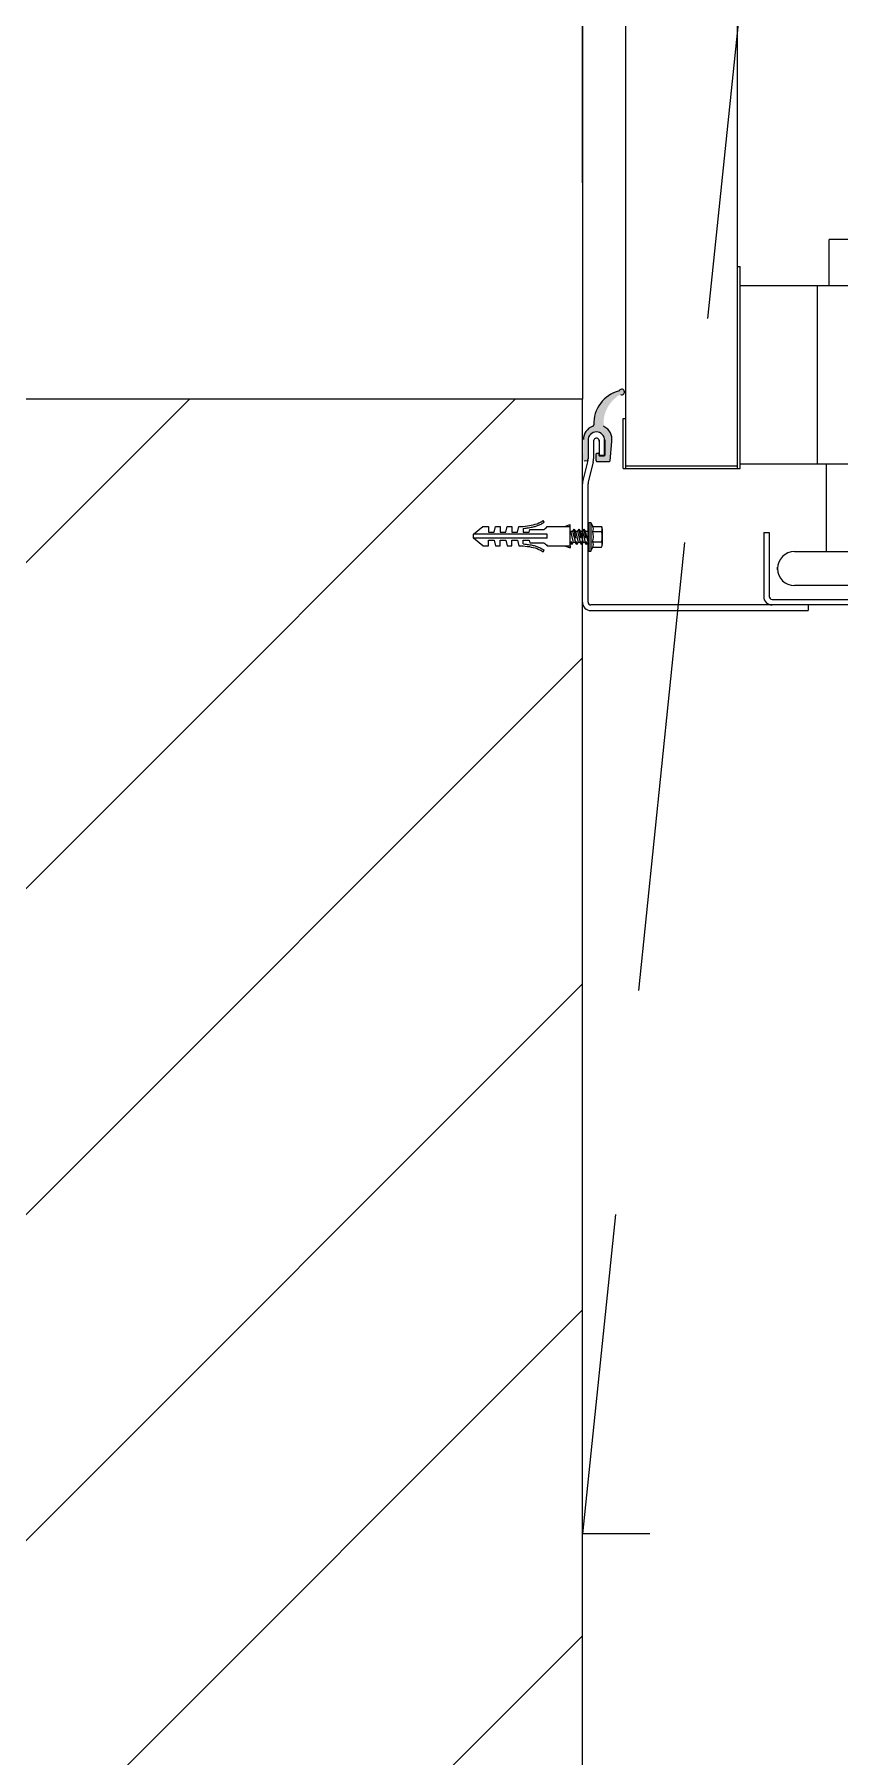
# Model space of a CAD drawing. Header units: millimetres. Extents: x -162958 to 167200, y -450 to 146301.
# Drawn here: x 138457 to 138740, y 130122 to 130729 of the extents above; entities that cross this region are included whole.
import ezdxf

# ---------------------------------------------------------------- set-up
doc = ezdxf.new("R2010")
doc.units = ezdxf.units.MM
doc.set_wipeout_variables(frame=1)
doc.linetypes.add('Xr_MB nha xuong CM2$0$Xr_MB nha xuong + VP$0$HIDDEN', pattern=[9.524999999999999, 6.349999999999999, -3.174999999999999])
doc.linetypes.add('Xr_MB nha xuong CM2$0$Xr_MB nha xuong + VP$0$HIDDENX2', pattern=[0.75, 0.5, -0.25])
for name, color, linetype, lineweight in [('Xr_MB nha xuong CM2$0$A-Solid-Wall H', 9, 'Continuous', 18), ('Xr_MB nha xuong CM2$0$A-Solid-WallC', 2, 'Continuous', 5), ('Xr_MB nha xuong CM2$0$Xr_MB nha xuong + VP$0$147CUA', 147, 'Continuous', 5), ('Xr_MB nha xuong CM2$0$Xr_MB nha xuong + VP$0$CJSC.11-Khuat', 169, 'Xr_MB nha xuong CM2$0$Xr_MB nha xuong + VP$0$HIDDENX2', 5), ('Xr_MB nha xuong CM2$0$Xr_MB nha xuong + VP$0$CJSC.8-Cua', 15, 'Continuous', 5)]:
    doc.layers.add(name, color=color, linetype=linetype, lineweight=lineweight)

# ---------------------------------------------------------------- blocks, each defined once
blk = doc.blocks.new('Xr_MB nha xuong CM2$0$2026Xr_MB nha xuong + VP$0$20240511cua cuon 5x4m')
at = {"layer": 'Xr_MB nha xuong CM2$0$Xr_MB nha xuong + VP$0$147CUA', "color": 0}
for p, q in [((444820.1874400417, 1781249.136431716), (444820.1874400417, 1781288.604317805)), ((444883.1382054046, 1781288.604317805), (444883.1382054046, 1781249.136431716)), ((444913.9970883105, 1781236.921398686), (444913.9970883105, 1781270.203916123)), ((444925.9970779579, 1781270.203916123), (444925.9970779579, 1781236.921398686)), ((444803.9832050858, 1781259.956094512), (444803.9832050858, 1781249.136431716)), ((444930.8167459316, 1781228.990836925), (444930.8167459316, 1781259.202518443)), ((444932.7839573484, 1781259.202518443), (444932.7839573484, 1781165.056465852)), ((444816.1062522253, 1781249.136431716), (444803.9832050858, 1781249.136431716)), ((444820.1874400417, 1781249.136431716), (444816.1062522253, 1781249.136431716)), ((444820.1874400417, 1781217.784706772), (444820.1874400417, 1781249.136431716)), ((444883.1382054046, 1781249.136431716), (444883.1382054046, 1781217.784706771)), ((444913.9970883105, 1781248.152826006), (444883.1382054046, 1781248.152826006)), ((444820.1874400417, 1781244.956107453), (444883.1382054046, 1781244.956107453)), ((444932.7839573484, 1781241.777711139), (444934.7511687663, 1781241.777711139)), ((444934.7511687663, 1781165.056465852), (444934.7511687663, 1781241.777711139)), ((444920.4656244677, 1781230.939726102), (444919.5285418008, 1781230.939726102)), ((444907.2102089201, 1781228.007231216), (444929.8331402226, 1781228.007231216)), ((444907.2102089201, 1781226.040019798), (444907.2102089201, 1781228.007231216)), ((444907.2102089201, 1781226.040019798), (444929.8331402226, 1781226.040019798)), ((444813.4676388877, 1781216.801101063), (444813.4676388877, 1781217.784706772)), ((444884.7511687662, 1781217.784706772), (444813.4676388877, 1781217.784706772)), ((444884.7511687662, 1781176.473267002), (444884.7511687662, 1781217.784706772)), ((444884.7511687662, 1781216.801101063), (440785.7354446647, 1781216.801101062)), ((444883.7675630573, 1781177.456872711), (444883.7675630573, 1781216.801101063)), ((444884.7511687662, 1781177.456872711), (440785.7354446647, 1781177.45687271)), ((444867.0954825275, 1781176.473267002), (444867.0954825275, 1781177.456872711)), ((444884.7511687662, 1781176.473267002), (444867.0954825275, 1781176.473267002)), ((444880.0170544854, 1781169.913588216), (444874.36132166, 1781169.913588216)), ((444874.7512205292, 1781169.974494396), (444880.1610519283, 1781169.974494396)), ((444882.0042100886, 1781171.899186795), (444875.1443916338, 1781172.457401216)), ((444880.1610519283, 1781169.974494396), (444880.1610519283, 1781168.007282979)), ((444880.2629559126, 1781168.192278226), (444880.2629559126, 1781169.667686788)), ((444882.2301673305, 1781167.208672517), (444882.2301673305, 1781171.654095503)), ((444874.7512205292, 1781168.007282979), (444880.1610519283, 1781168.007282979)), ((444874.7512205292, 1781166.040071561), (444881.3337420004, 1781166.040071561)), ((444874.7512205292, 1781164.072860144), (444881.3337420004, 1781164.072860144)), ((444879.2793502037, 1781167.208672517), (444879.2793502037, 1781167.700475371)), ((444879.5252516309, 1781167.946376799), (444880.0170544854, 1781167.946376799)), ((444881.9842659033, 1781166.96277109), (444879.5252516309, 1781166.96277109)), ((444881.9301405644, 1781163.999440125), (444888.97668203, 1781162.237804759)), ((444882.0511767513, 1781162.76938016), (444881.9301405644, 1781163.999440125)), ((444882.4072594152, 1781165.907915528), (444889.4538008806, 1781164.146280162)), ((444931.8003516395, 1781164.072860144), (444890.0501994437, 1781164.072860144)), ((444906.0277835534, 1781162.594170404), (444909.2306319757, 1781163.176506481)), ((444906.0277835534, 1781162.594170404), (444906.7729294266, 1781163.09093432)), ((444906.0277835534, 1781162.594170404), (444906.7729294266, 1781162.097406488)), ((444906.7729294266, 1781163.09093432), (444906.7729294266, 1781164.368150953)), ((444906.7729294266, 1781163.09093432), (444910.7470407517, 1781164.084462151)), ((444906.7729294266, 1781162.097406488), (444910.7470407517, 1781163.09093432)), ((444910.3902458243, 1781163.387345362), (444911.4921866256, 1781163.587698235)), ((444910.7470407517, 1781164.368150953), (444910.7470407517, 1781164.084462151)), ((444911.4921866256, 1781163.587698235), (444910.7470407517, 1781164.084462151)), ((444911.4921866256, 1781163.587698235), (444910.7470407517, 1781163.09093432)), ((444910.7470407517, 1781163.09093432), (444910.7470407517, 1781162.345788446)), ((444931.8003516395, 1781162.105648726), (444890.0501994437, 1781162.105648726)), ((444905.1256474017, 1781155.777345597), (444904.4425878816, 1781157.826524156)), ((444905.1256474017, 1781157.826524156), (444904.4425878816, 1781157.826524156)), ((444911.9562426007, 1781157.826524156), (444905.1256474017, 1781157.826524156)), ((444905.1256474017, 1781149.629809917), (444905.1256474017, 1781157.826524156)), ((444906.0277835534, 1781160.855496699), (444909.2306319757, 1781161.437832776)), ((444906.0277835534, 1781160.855496699), (444906.7729294266, 1781161.352260615)), ((444906.0277835534, 1781160.855496699), (444906.7729294266, 1781160.358732783)), ((444906.0277835534, 1781159.116822994), (444909.2306319757, 1781159.699159071)), ((444906.0277835534, 1781159.116822994), (444906.7729294266, 1781159.61358691)), ((444906.0277835534, 1781159.116822994), (444906.7729294266, 1781158.620059079)), ((444906.7729294266, 1781161.352260615), (444910.7470407517, 1781162.345788446)), ((444906.7729294266, 1781161.352260615), (444906.7729294266, 1781162.097406488)), ((444906.7729294266, 1781160.358732783), (444910.7470407517, 1781161.352260615)), ((444906.7729294266, 1781159.61358691), (444910.7470407517, 1781160.607114742)), ((444906.7729294266, 1781159.61358691), (444906.7729294266, 1781160.358732783)), ((444906.7729294266, 1781158.620059079), (444910.7470407517, 1781159.61358691)), ((444906.7729294266, 1781157.874913205), (444910.7470407517, 1781158.868441036)), ((444906.7729294266, 1781157.874913205), (444906.7729294266, 1781158.620059079)), ((444910.3902458243, 1781161.648671658), (444911.4921866256, 1781161.84902453)), ((444910.3902458243, 1781159.909997952), (444911.4921866256, 1781160.110350826)), ((444910.3902458243, 1781158.171324247), (444911.4921866256, 1781158.37167712)), ((444911.4921866256, 1781161.84902453), (444910.7470407517, 1781162.345788446)), ((444911.4921866256, 1781161.84902453), (444910.7470407517, 1781161.352260615)), ((444910.7470407517, 1781161.352260615), (444910.7470407517, 1781160.607114742)), ((444911.4921866256, 1781160.110350826), (444910.7470407517, 1781160.607114742)), ((444911.4921866256, 1781160.110350826), (444910.7470407517, 1781159.61358691)), ((444910.7470407517, 1781159.61358691), (444910.7470407517, 1781158.868441036)), ((444911.4921866256, 1781158.37167712), (444910.7470407517, 1781158.868441036)), ((444911.4921866256, 1781158.37167712), (444910.7470407517, 1781157.874913205)), ((444911.9562426007, 1781149.629809917), (444911.9562426007, 1781157.826524156)), ((444911.9562426007, 1781157.826524156), (444912.6393021208, 1781157.826524156)), ((444911.9562426007, 1781155.777345597), (444912.6393021208, 1781157.826524156)), ((444903.6273621658, 1781148.637974954), (444903.0386977952, 1781148.291500472)), ((444906.1502366813, 1781143.529809435), (444906.1502366813, 1781147.357032525)), ((444909.2240045213, 1781149.629809917), (444907.8578854811, 1781149.629809917)), ((444907.8578854811, 1781149.629809917), (444907.8578854811, 1781123.673548156)), ((444909.2240045213, 1781149.629809917), (444909.2240045213, 1781123.673548156)), ((444910.931653321, 1781143.529809435), (444910.931653321, 1781147.357032525)), ((444914.0431922071, 1781148.291500472), (444913.4545278365, 1781148.637974954)), ((444905.1256474017, 1781139.656696737), (444905.1256474017, 1781141.255386453)), ((444907.174825961, 1781139.206207893), (444905.1256474017, 1781139.656696737)), ((444905.8037467024, 1781141.255386453), (444907.174825961, 1781141.255386453)), ((444907.174825961, 1781143.304565012), (444906.1502366813, 1781143.529809435)), ((444907.174825961, 1781141.255386453), (444907.174825961, 1781143.304565012)), ((444907.174825961, 1781137.157029332), (444907.174825961, 1781139.206207893)), ((444909.9070640413, 1781143.304565012), (444910.931653321, 1781143.529809435)), ((444909.9070640413, 1781141.255386453), (444909.9070640413, 1781143.304565012)), ((444911.2781433, 1781141.255386453), (444909.9070640413, 1781141.255386453)), ((444909.9070640413, 1781139.206207893), (444911.9562426007, 1781139.656696737)), ((444909.9070640413, 1781137.157029332), (444909.9070640413, 1781139.206207893)), ((444911.9562426007, 1781139.656696737), (444911.9562426007, 1781141.255386453)), ((444905.1256474017, 1781135.558339617), (444905.1256474017, 1781137.157029332)), ((444905.1256474017, 1781137.157029332), (444907.174825961, 1781137.157029332)), ((444907.174825961, 1781135.107850772), (444905.1256474017, 1781135.558339617)), ((444905.1256474017, 1781133.058672212), (444907.174825961, 1781133.058672212)), ((444905.1256474017, 1781131.459982497), (444905.1256474017, 1781133.058672212)), ((444907.174825961, 1781133.058672212), (444907.174825961, 1781135.107850772)), ((444911.9562426007, 1781137.157029332), (444909.9070640413, 1781137.157029332)), ((444909.9070640413, 1781135.107850772), (444911.9562426007, 1781135.558339617)), ((444909.9070640413, 1781133.058672212), (444909.9070640413, 1781135.107850772)), ((444911.9562426007, 1781133.058672212), (444909.9070640413, 1781133.058672212)), ((444911.9562426007, 1781135.558339617), (444911.9562426007, 1781137.157029332)), ((444911.9562426007, 1781131.459982497), (444911.9562426007, 1781133.058672212)), ((444907.174825961, 1781131.009493653), (444905.1256474017, 1781131.459982497)), ((444905.1256474017, 1781128.960315092), (444907.174825961, 1781128.960315092)), ((444905.1256474017, 1781127.007556492), (444905.1256474017, 1781128.960315092)), ((444907.8578854811, 1781123.673548156), (444905.1256474017, 1781127.007556492)), ((444907.174825961, 1781128.960315092), (444907.174825961, 1781131.009493653)), ((444911.9562426007, 1781127.007556492), (444909.2240045213, 1781123.673548156)), ((444909.9070640413, 1781131.009493653), (444911.9562426007, 1781131.459982497)), ((444909.9070640413, 1781128.960315092), (444909.9070640413, 1781131.009493653)), ((444911.9562426007, 1781128.960315092), (444909.9070640413, 1781128.960315092)), ((444911.9562426007, 1781127.007556492), (444911.9562426007, 1781128.960315092)), ((444909.2240045213, 1781123.673548156), (444907.8578854811, 1781123.673548156))]:
    blk.add_line(p, q, dxfattribs=at)
at = {"layer": 'Xr_MB nha xuong CM2$0$Xr_MB nha xuong + VP$0$147CUA', "color": 0, "extrusion": (-1e-16, 0, -1)}
for p, q in [((444905.0902207543, 1781165.720099639), (444905.0902207543, 1781168.84022068)), ((444906.0076617582, 1781169.110867828), (444911.5123084208, 1781169.110867828)), ((444906.9251030807, 1781165.720099639), (444906.9251030807, 1781168.84022068)), ((444910.5948670983, 1781165.720099639), (444910.5948670983, 1781168.84022068)), ((444912.4297494248, 1781165.720099639), (444912.4297494248, 1781168.84022068)), ((444903.6750102957, 1781165.101560779), (444905.0902207543, 1781165.720099639)), ((444903.6750102957, 1781164.368150953), (444903.6750102957, 1781165.101560779)), ((444903.6750102957, 1781165.101560779), (444913.8449598833, 1781165.101560779)), ((444903.6750102957, 1781164.368150953), (444913.8449598833, 1781164.368150953)), ((444913.8449598833, 1781165.101560779), (444912.4297494248, 1781165.720099639)), ((444913.8449598833, 1781164.368150953), (444913.8449598833, 1781165.101560779))]:
    blk.add_line(p, q, dxfattribs=at)
at = {"layer": 'Xr_MB nha xuong CM2$0$Xr_MB nha xuong + VP$0$147CUA', "color": 0}
for centre, radius, start, end in [((444919.9970831343, 1781236.921398686), 5.999994823680026, 180, 0), ((444929.8331402226, 1781228.990836924), 0.9836057087086373, 270, 0), ((444929.8331402226, 1781228.990836925), 2.950817126373294, 270, 0), ((444857.7400246096, 1781175.97301843), 0.9836057088011184, 335.4637046837703, 253.8263261117771), ((444868.8834955676, 1781177.993770147), 11.89308682399862, 194.4384890304316, 272.0610489878496), ((444869.6898147225, 1781169.802840972), 0.2459014271589023, 274.235606514551, 334.7750834976121), ((444874.36132166, 1781167.6021148), 4.918028544015009, 80.83812150829237, 154.7750834976121), ((444874.7512205292, 1781167.02367727), 2.950817126402398, 90, 270), ((444880.0170544854, 1781169.667686789), 0.2459014271735214, 359.9999999733196, 90), ((444881.9842659033, 1781171.654095503), 0.2459014271735214, 0, 85.34783408212206), ((444869.3289098648, 1781165.616892574), 0.4918028543638124, 21.52860147740004, 92.06104898784959), ((444874.4504105675, 1781167.357504307), 4.918028543927388, 198.4953763286211, 270.667506915592), ((444874.9783864833, 1781167.013904087), 0.98360570880772, 86.99090965571845, 266.9909096557185), ((444879.5252516309, 1781167.700475371), 0.2459014271589694, 90, 180), ((444879.5252516309, 1781167.208672517), 0.2459014271735214, 180, 270), ((444880.0170544854, 1781168.192278226), 0.2459014271589694, 270, 0), ((444881.3337420013, 1781161.613845872), 4.426225688699268, 75.96375652560258, 90), ((444881.3337420013, 1781161.613845872), 2.459014270876073, 75.96375652560258, 90), ((444881.9842659033, 1781167.208672517), 0.2459014271589694, 270, 0), ((444890.0501994437, 1781166.531874414), 2.459014270876073, 255.9637565256026, 270), ((444931.8003516404, 1781165.056465852), 2.950817126373294, 270, 0), ((444931.8003516404, 1781165.056465852), 0.9836057087086373, 270, 0), ((444890.0501994437, 1781166.531874415), 4.426225688699268, 255.9637565256026, 270)]:
    blk.add_arc(centre, radius, start, end, dxfattribs=at)
for centre, major_axis, ratio, start_param, end_param in [((444906.0076617582, 1781167.420374949), (1.195358977790328, -1.195358977790329), 0.9999999999999998, 1.782553285260076, 2.929835695124614), ((444908.7599850895, 1781162.754649335), (-4.494525198747501, -4.494525198747498), 0.9999999999999996, 3.630284844143363, 4.223696789831119), ((444911.5123084208, 1781167.420374949), (1.195358977790328, -1.195358977790329), 0.9999999999999998, 1.782553285260076, 2.929835695124614), ((444906.0076617582, 1781164.300253909), (1.195358977790328, -1.195358977790329), 0.9999999999999998, 1.782553285260076, 2.929835695124614), ((444908.7599850895, 1781159.634528295), (4.494525198532841, -4.494525198532847), 0.9999999999990917, 2.057394122266994, 2.649037176737222), ((444911.5123084208, 1781164.300253909), (1.195358977790328, -1.195358977790329), 0.9999999999999998, 1.782553285260076, 2.929835695124614)]:
    blk.add_ellipse(centre, major_axis=major_axis, ratio=ratio, start_param=start_param, end_param=end_param, dxfattribs=at)
for points, knots in [([(444905.1256474017, 1781141.255386453), (444904.8952695841, 1781143.156592335), (444904.5930560001, 1781145.650626925), (444903.3372105819, 1781147.784323607), (444903.0386977952, 1781148.291500472)], [0, 0, 0, 0, 8.247571760151539, 10.8193065470969, 10.8193065470969, 10.8193065470969, 10.8193065470969]), ([(444905.8037467024, 1781141.255386453), (444905.7683402944, 1781141.629748224), (444905.7327456104, 1781141.923543492), (444905.6192526419, 1781142.80749108), (444905.5347269236, 1781143.400212541), (444905.3353283901, 1781144.463513613), (444905.2297920847, 1781144.934999925), (444904.9870070118, 1781145.794120318), (444904.8574308168, 1781146.183189448), (444904.5864374304, 1781146.857291141), (444904.45322382, 1781147.146251078), (444904.1682612218, 1781147.701190111), (444904.0173714005, 1781147.969207051), (444903.7861315219, 1781148.36823419), (444903.7063550094, 1781148.503765149), (444903.6273621658, 1781148.637974954)], [0, 0, 0, 0, 1.267556481259065, 1.267556481259065, 3.802669443777197, 3.802669443777197, 5.834114089114066, 5.834114089114066, 7.542916678824766, 7.542916678824766, 8.840843702748835, 8.840843702748835, 10.1387707266729, 10.1387707266729, 10.8193065470969, 10.8193065470969, 10.8193065470969, 10.8193065470969]), ([(444906.1502366813, 1781147.357032525), (444906.2080554685, 1781147.769092926), (444906.3404499872, 1781148.712636391), (444905.5633663091, 1781149.299333016), (444905.1256474017, 1781149.629809917)], [0, 0, 0, 0, 1.710133700093138, 3.915895525915961, 3.915895525915961, 3.915895525915961, 3.915895525915961]), ([(444910.931653321, 1781147.357032525), (444910.8738345339, 1781147.769092926), (444910.7414400152, 1781148.712636391), (444911.5185236933, 1781149.299333016), (444911.9562426007, 1781149.629809917)], [0, 0, 0, 0, 1.710133700093138, 3.915895525915961, 3.915895525915961, 3.915895525915961, 3.915895525915961]), ([(444911.2781433, 1781141.255386453), (444911.3135497078, 1781141.629748224), (444911.3491443919, 1781141.923543492), (444911.4626373595, 1781142.80749108), (444911.5471630778, 1781143.400212541), (444911.7465616122, 1781144.463513613), (444911.8520979175, 1781144.934999925), (444912.0948829905, 1781145.794120318), (444912.2244591855, 1781146.183189448), (444912.4954525719, 1781146.857291141), (444912.6286661822, 1781147.146251078), (444912.9136287805, 1781147.701190111), (444913.0645186019, 1781147.969207051), (444913.2957584804, 1781148.36823419), (444913.3755349929, 1781148.503765149), (444913.4545278365, 1781148.637974954)], [0, 0, 0, 0, 1.267556481259065, 1.267556481259065, 3.802669443777197, 3.802669443777197, 5.834114089114066, 5.834114089114066, 7.542916678824766, 7.542916678824766, 8.840843702748835, 8.840843702748835, 10.1387707266729, 10.1387707266729, 10.8193065470969, 10.8193065470969, 10.8193065470969, 10.8193065470969]), ([(444911.9562426007, 1781141.255386453), (444912.1866204182, 1781143.156592335), (444912.4888340023, 1781145.650626925), (444913.7446794195, 1781147.784323607), (444914.0431922071, 1781148.291500472)], [0, 0, 0, 0, 8.247571760151539, 10.8193065470969, 10.8193065470969, 10.8193065470969, 10.8193065470969])]:
    blk.add_open_spline(points, degree=3, knots=knots, dxfattribs=at)
blk.add_wipeout([(440860.2429716207, 1780962.105648726), (440860.2429716207, 1781162.105648726), (444860.2429716207, 1781162.105648726), (444860.2429716207, 1780962.1056487262)]).dxf.layer = 'Xr_MB nha xuong CM2$0$Xr_MB nha xuong + VP$0$CJSC.11-Khuat'
at = {"layer": 'Xr_MB nha xuong CM2$0$Xr_MB nha xuong + VP$0$147CUA'}
h = blk.add_hatch(color=0, dxfattribs=at)
edge = h.paths.add_edge_path()
edge.add_ellipse((444869.6898147225, 1781169.802840972), major_axis=(-0.1738785667439137, -0.1738785667439136), ratio=0.9999999999949267, start_angle=49.23560646978907, end_angle=109.7750835413134)
edge.add_ellipse((444874.36132166, 1781167.6021148), major_axis=(-3.477571333518088, -3.477571333518088), ratio=0.9999999999990228, start_angle=215.838121502645, end_angle=289.77508353579196, ccw=False)
edge.add_line((444875.1443916338, 1781172.457401216), (444882.0042100886, 1781171.899186795))
edge.add_ellipse((444881.9842659033, 1781171.654095503), major_axis=(-0.1738785667332311, -0.173878566733231), ratio=0.9999999999597683, start_angle=135.0000000203439, end_angle=220.3478340804458, ccw=False)
edge.add_line((444882.2301673305, 1781171.654095503), (444882.2301673305, 1781167.208672517))
edge.add_ellipse((444881.9842659033, 1781167.208672517), major_axis=(0.1738785666912008, -0.1738785666912009), ratio=0.9999999999714209, start_angle=-45.00000000678119, end_angle=44.999999993218694, ccw=False)
edge.add_line((444881.9842659033, 1781166.96277109), (444879.5252516309, 1781166.96277109))
edge.add_ellipse((444879.5252516309, 1781167.208672517), major_axis=(-0.1738785666912009, -0.1738785666912008), ratio=0.9999999999714209, start_angle=-44.99999999321858, end_angle=45.000000006781306, ccw=False)
edge.add_line((444879.2793502037, 1781167.208672517), (444879.2793502037, 1781167.700475371))
edge.add_ellipse((444879.5252516309, 1781167.700475371), major_axis=(0.1738785666912008, -0.1738785666912009), ratio=0.9999999999714209, start_angle=135.0000000067813, end_angle=225, ccw=False)
edge.add_line((444879.5252516309, 1781167.946376799), (444880.0170544854, 1781167.946376799))
edge.add_ellipse((444880.0170544854, 1781168.192278226), major_axis=(0.1738785666912008, -0.1738785666912009), ratio=0.9999999999714209, start_angle=314.9999999932187, end_angle=404.9999999932186)
edge.add_line((444880.2629559126, 1781168.192278226), (444880.2629559126, 1781169.667686789))
edge.add_ellipse((444880.0170544854, 1781169.667686788), major_axis=(0.1738785666991834, -0.1738785666991835), ratio=0.9999999999900508, start_angle=45.00000001356257, end_angle=99.1553108057166)
edge.add_line((444880.1610519283, 1781169.867016286), (444880.1610519283, 1781169.974494396))
edge.add_line((444880.1610519283, 1781169.974494396), (444874.7512205301, 1781169.974494396))
edge.add_ellipse((444874.7512205292, 1781167.02367727), major_axis=(2.086542800113068, -2.08654280011307), ratio=0.9999999999972956, start_angle=134.9999999994349, end_angle=314.9999999994348)
edge.add_line((444874.7512205292, 1781164.072860144), (444881.3337420004, 1781164.072860144))
edge.add_ellipse((444881.3337420004, 1781161.613845871), major_axis=(1.73878566656704, -1.738785666567041), ratio=0.9999999999945742, start_angle=120.963756531498, end_angle=134.9999999972875, ccw=False)
edge.add_line((444881.9301405644, 1781163.999440125), (444882.0511767513, 1781162.76938016))
edge.add_ellipse((444881.6596254569, 1781162.730852059), major_axis=(-0.278205706655803, -0.2782057066558027), ratio=0.9999999999996255, start_angle=44.179383501332325, end_angle=140.6197341970795, ccw=False)
edge.add_line((444881.6539905884, 1781162.337450128), (444874.5077052575, 1781162.439809514))
edge.add_ellipse((444874.4504105675, 1781167.357504307), major_axis=(-3.477571333525854, -3.477571333525852), ratio=0.9999999999980458, start_angle=-25.95331978001849, end_angle=45.667506949122185, ccw=False)
edge.add_ellipse((444869.3289098648, 1781165.616892574), major_axis=(-0.3477571334271463, -0.347757133427146), ratio=0.9999999999951805, start_angle=151.0134550134287, end_angle=227.061048982009)
edge.add_ellipse((444868.8834955676, 1781177.993770147), major_axis=(-8.409682342549184, -8.409682342549178), ratio=0.9999999999998584, start_angle=-30.56151097227348, end_angle=47.061048965436726, ccw=False)
edge.add_ellipse((444857.6400246101, 1781175.97301843), major_axis=(0.6955142667529323, -0.6955142667529327), ratio=0.9999999999937147, start_angle=20.463704660860003, end_angle=298.8263261095477, ccw=False)
edge.add_ellipse((444868.8360679915, 1781181.330574727), major_axis=(-8.347541424542, -8.347541424541994), ratio=0.9999999999998973, start_angle=344.2374473503016, end_angle=409.2356064982577)
at = {"layer": 'Xr_MB nha xuong CM2$0$Xr_MB nha xuong + VP$0$147CUA', "color": 0}
blk.add_lwpolyline([(440860.2429716207, 1780962.105648726), (440860.2429716207, 1781162.105648726), (444860.2429716207, 1781162.105648726), (444860.2429716207, 1780962.105648726)], close=True, dxfattribs=at)
at = {"layer": 'Xr_MB nha xuong CM2$0$Xr_MB nha xuong + VP$0$CJSC.11-Khuat', "linetype": 'Xr_MB nha xuong CM2$0$Xr_MB nha xuong + VP$0$HIDDEN', "ltscale": 25}
blk.add_line((440410.2436418102, 1781662.105648726), (445260.2429716208, 1781162.105648726), dxfattribs=at)
blk.add_lwpolyline([(445260.2429716208, 1781162.105648726), (440410.2436418102, 1781162.105648725), (440410.2436418102, 1781662.105648726), (445260.2429716208, 1781662.105648726)], close=True, dxfattribs=at)

msp = doc.modelspace()

# ---------------------------------------------------------------- hatches: boundary and pattern name
at = {"layer": 'Xr_MB nha xuong CM2$0$A-Solid-Wall H'}
h = msp.add_hatch(dxfattribs=at)
h.set_pattern_fill('ANSI31', color=256, scale=650)
h.set_pattern_definition([(45, (-966987.7800000001, -1671222.35), (-57.45242597140698, 57.45242597140698), [])])
h.paths.add_polyline_path([(135349.9999995299, 134950.0153564438), (138449.786279144, 134950.0153565158), (138449.786279144, 127300.0156035323), (142449.7862800586, 127300.0156034326), (142449.7862800586, 127500.0156034327), (138649.786279144, 127500.0156035323), (138649.786279144, 135150.0153565158), (135349.9999995299, 135150.0153564438)])
h.paths.add_polyline_path([(133749.9999995299, 134950.0153564438), (133549.9999996193, 134950.0153564438), (133549.9999996193, 135150.0153565158), (133749.9999995299, 135150.0153565158)])

# ---------------------------------------------------------------- linework, layer by layer
at = {"layer": 'Xr_MB nha xuong CM2$0$A-Solid-WallC'}
msp.add_lwpolyline([(135349.9999995299, 134950.0153564438), (138449.786279144, 134950.0153565158), (138449.786279144, 127300.0156035323), (142449.7862800586, 127300.0156034326), (142449.7862800586, 127500.0156034327), (138649.786279144, 127500.0156035323), (138649.786279144, 135150.0153565158), (135349.9999995299, 135150.0153564438)], close=True, dxfattribs=at)

# ---------------------------------------------------------------- next in the draw order: block references
at = {"layer": 'Xr_MB nha xuong CM2$0$Xr_MB nha xuong + VP$0$CJSC.8-Cua', "rotation": 270}
msp.add_blockref('Xr_MB nha xuong CM2$0$2026Xr_MB nha xuong + VP$0$20240511cua cuon 5x4m', (-1642512.319369582, 575460.2524949242), dxfattribs=at)

doc.saveas('drawing.dxf')
